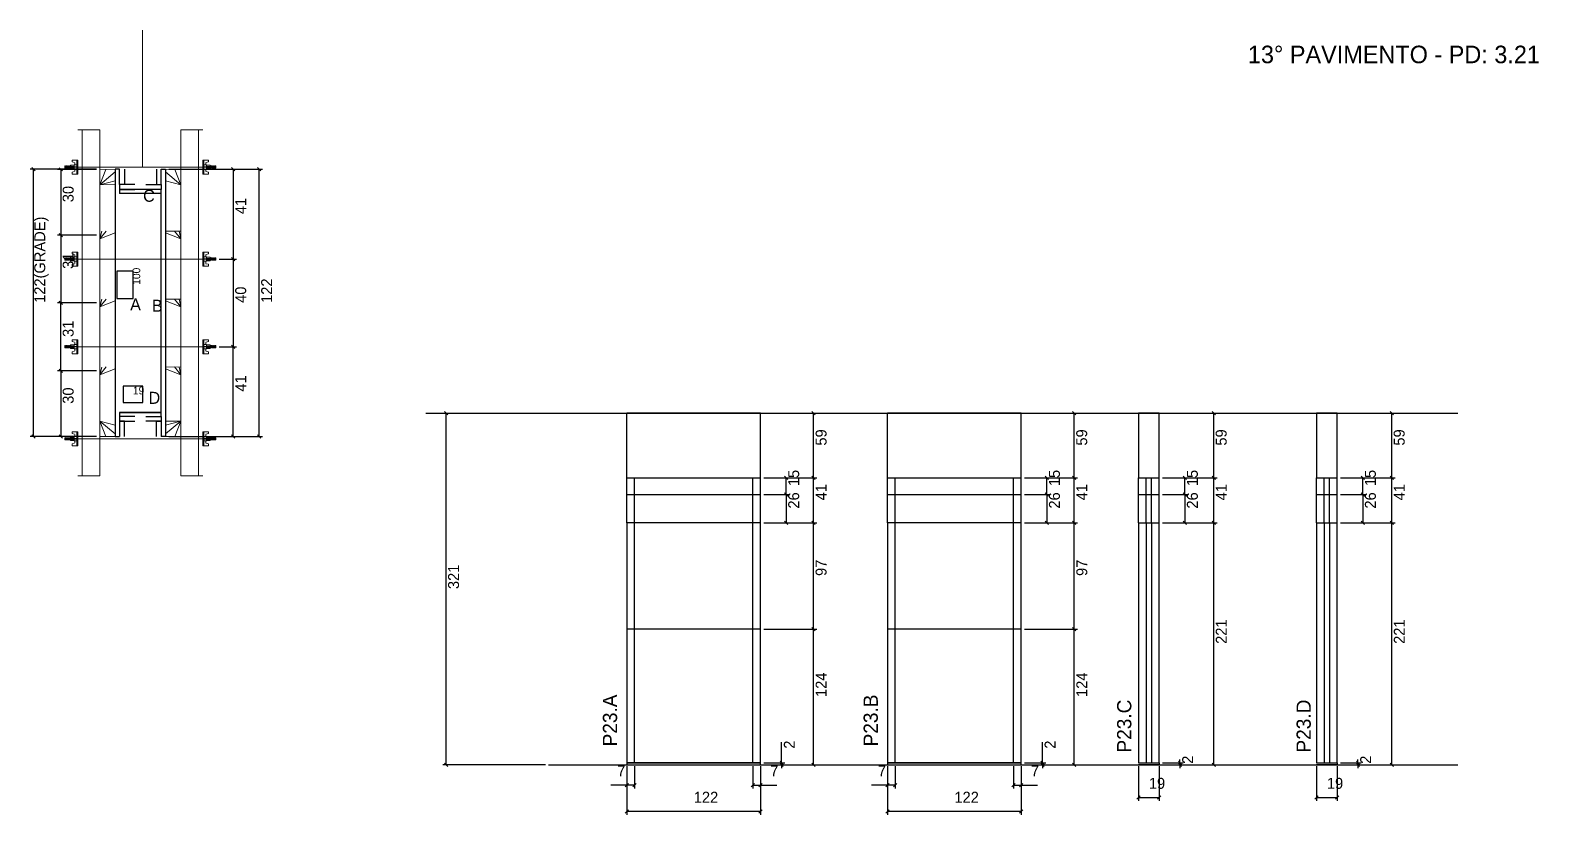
# Model space of a CAD drawing. Header units: metres. Extents: x 7653 to 9030, y 6399 to 7116.
import ezdxf

# ---------------------------------------------------------------- set-up
doc = ezdxf.new("R2010")
doc.units = ezdxf.units.M
for name, color, linetype in [('CHAPA', 7, 'Continuous'), ('COTA', 7, 'Continuous'), ('Hachura', 7, 'Continuous'), ('Madeira', 7, 'Continuous'), ('NIVEL 2° PAV.', 7, 'Continuous'), ('NOMENCLATURA', 7, 'Continuous'), ('Nível', 7, 'Continuous'), ('Painéis', 7, 'Continuous'), ('Perfil Metálico', 7, 'Continuous'), ('SARR_2.2x7', 7, 'Continuous'), ('SARRAFO', 7, 'Continuous'), ('Texto Seção', 7, 'Continuous'), ('TEXTO_GERAL', 7, 'Continuous')]:
    doc.layers.add(name, color=color, linetype=linetype)

msp = doc.modelspace()

# ---------------------------------------------------------------- linework, layer by layer
at = {"layer": 'CHAPA', "color": 1, "lineweight": 25}
for points in [[(7734.7, 6988.7), (7730.7, 6988.7), (7730.7, 6744.7), (7734.7, 6744.7)], [(7734.7, 6988.7), (7730.7, 6988.7), (7730.7, 6744.7), (7734.7, 6744.7)], [(7772.7, 6988.7), (7776.7, 6988.7), (7776.7, 6744.7), (7772.7, 6744.7)], [(7772.7, 6988.7), (7776.7, 6988.7), (7776.7, 6744.7), (7772.7, 6744.7)], [(7772.7, 6966.7), (7772.7, 6970.3), (7734.7, 6970.3), (7734.7, 6966.7)], [(7772.7, 6966.7), (7772.7, 6970.3), (7734.7, 6970.3), (7734.7, 6966.7)], [(7772.7, 6763.1), (7772.7, 6766.7), (7734.7, 6766.7), (7734.7, 6763.1)], [(7772.7, 6763.1), (7772.7, 6766.7), (7734.7, 6766.7), (7734.7, 6763.1)]]:
    msp.add_lwpolyline(points, dxfattribs=at)
at = {"layer": 'COTA', "color": 241, "lineweight": 25}
for p, q in [((7713.7, 6988.7), (7653.1, 6988.7)), ((7656.1, 6744.7), (7656.1, 6988.7)), ((7713.7, 6988.6), (7678.1, 6988.6)), ((7681.1, 6988.6), (7681.1, 6928.6)), ((7779.7, 6988.7), (7865.1, 6988.7)), ((7813.7, 6988.7), (7841.4, 6988.7)), ((7838.4, 6988.7), (7838.4, 6906.7)), ((7862.1, 6744.7), (7862.1, 6988.7)), ((7713.7, 6928.6), (7678.1, 6928.6)), ((7713.7, 6928.6), (7678.1, 6928.6)), ((7681.1, 6928.6), (7681.1, 6866.7)), ((7825.5, 6906.7), (7841.4, 6906.7)), ((7825.5, 6906.7), (7841.4, 6906.7)), ((7838.4, 6906.7), (7838.4, 6826.7)), ((7713.7, 6866.7), (7678.1, 6866.7)), ((7713.7, 6866.6), (7678.1, 6866.6)), ((7681.1, 6804.6), (7681.1, 6866.6)), ((7825.5, 6826.7), (7841.4, 6826.7)), ((7825.5, 6826.7), (7841.4, 6826.7)), ((7838.4, 6744.7), (7838.4, 6826.7)), ((7713.7, 6804.6), (7678.1, 6804.6)), ((7713.7, 6804.6), (7678.1, 6804.6)), ((7681.1, 6804.6), (7681.1, 6744.6)), ((8197.9, 6706.9), (8197.9, 6765.9)), ((8319.9, 6765.9), (8197.9, 6765.9)), ((8319.9, 6706.9), (8319.9, 6765.9)), ((8557.8, 6765.9), (8435.8, 6765.9)), ((8435.8, 6706.9), (8435.8, 6765.9)), ((8557.8, 6706.9), (8557.8, 6765.9)), ((7713.7, 6744.7), (7653.1, 6744.7)), ((7713.7, 6744.6), (7678.1, 6744.6)), ((7779.7, 6744.7), (7865.1, 6744.7)), ((7813.7, 6744.7), (7841.4, 6744.7))]:
    msp.add_line(p, q, dxfattribs=at)
at = {"layer": 'COTA', "color": 0, "lineweight": 25}
for p, q in [((7657.6, 6987.2), (7654.6, 6990.2)), ((7682.6, 6987.1), (7679.6, 6990.1)), ((7839.9, 6987.2), (7836.9, 6990.2)), ((7863.6, 6987.2), (7860.6, 6990.2)), ((7679.6, 6930.1), (7682.6, 6927.1)), ((7682.6, 6927.1), (7679.6, 6930.1)), ((7836.9, 6908.2), (7839.9, 6905.2)), ((7839.9, 6905.2), (7836.9, 6908.2)), ((7679.6, 6868.2), (7682.6, 6865.2)), ((7682.6, 6865.1), (7679.6, 6868.1)), ((7839.9, 6825.2), (7836.9, 6828.2)), ((7836.9, 6828.2), (7839.9, 6825.2)), ((7682.6, 6803.1), (7679.6, 6806.1)), ((7679.6, 6806.1), (7682.6, 6803.1)), ((8369.7, 6764.4), (8366.7, 6767.4)), ((8607.7, 6764.4), (8604.7, 6767.4)), ((8735, 6764.4), (8732, 6767.4)), ((8897.5, 6764.4), (8894.5, 6767.4)), ((7654.6, 6746.2), (7657.6, 6743.2)), ((7679.6, 6746.1), (7682.6, 6743.1)), ((7836.9, 6746.2), (7839.9, 6743.2)), ((7860.6, 6746.2), (7863.6, 6743.2)), ((8366.7, 6708.4), (8369.7, 6705.4)), ((8604.7, 6708.4), (8607.7, 6705.4)), ((8732, 6708.4), (8735, 6705.4)), ((8894.5, 6708.4), (8897.5, 6705.4)), ((8369.7, 6664.4), (8366.7, 6667.4)), ((8607.7, 6664.4), (8604.7, 6667.4)), ((8735, 6664.4), (8732, 6667.4)), ((8897.5, 6664.4), (8894.5, 6667.4)), ((8369.7, 6567.4), (8366.7, 6570.4)), ((8366.7, 6570.4), (8369.7, 6567.4)), ((8607.7, 6567.4), (8604.7, 6570.4)), ((8604.7, 6570.4), (8607.7, 6567.4)), ((8337.6, 6448.4), (8340.6, 6445.4)), ((8340.6, 6443.4), (8337.6, 6446.4)), ((8366.7, 6446.4), (8369.7, 6443.4)), ((8575.6, 6448.4), (8578.6, 6445.4)), ((8578.6, 6443.4), (8575.6, 6446.4)), ((8604.7, 6446.4), (8607.7, 6443.4)), ((8701.2, 6448.4), (8704.2, 6445.4)), ((8704.2, 6443.4), (8701.2, 6446.4)), ((8732, 6446.4), (8735, 6443.4)), ((8863.7, 6448.4), (8866.7, 6445.4)), ((8866.7, 6443.4), (8863.7, 6446.4)), ((8894.5, 6446.4), (8897.5, 6443.4)), ((8199.4, 6427.9), (8196.4, 6424.9)), ((8203.4, 6424.9), (8206.4, 6427.9)), ((8314.4, 6427.9), (8311.4, 6424.9)), ((8318.4, 6424.9), (8321.4, 6427.9)), ((8437.3, 6427.9), (8434.3, 6424.9)), ((8441.3, 6424.9), (8444.3, 6427.9)), ((8552.3, 6427.9), (8549.3, 6424.9)), ((8556.3, 6424.9), (8559.3, 6427.9)), ((8199.4, 6403.8), (8196.4, 6400.8)), ((8318.4, 6400.8), (8321.4, 6403.8)), ((8437.3, 6403.8), (8434.3, 6400.8)), ((8556.3, 6400.8), (8559.3, 6403.8)), ((8666.3, 6416.6), (8663.3, 6413.6)), ((8682.3, 6413.6), (8685.3, 6416.6)), ((8828.8, 6416.6), (8825.8, 6413.6)), ((8844.8, 6413.6), (8847.8, 6416.6))]:
    msp.add_line(p, q, dxfattribs=at)
at = {"layer": 'COTA', "color": 180, "lineweight": 25}
for p, q in [((7747.1, 6895.7), (7732.1, 6895.7)), ((7732.1, 6895.7), (7732.1, 6870.7)), ((7747.1, 6870.7), (7747.1, 6895.7)), ((7732.1, 6870.7), (7747.1, 6870.7)), ((7755.9, 6790.7), (7737.9, 6790.7)), ((7737.9, 6790.7), (7737.9, 6775.7)), ((7755.9, 6775.7), (7755.9, 6790.7)), ((7737.9, 6775.7), (7755.9, 6775.7))]:
    msp.add_line(p, q, dxfattribs=at)
at = {"layer": 'COTA', "color": 4, "lineweight": 25}
for p, q in [((8322.9, 6765.9), (8371.2, 6765.9)), ((8368.2, 6706.9), (8368.2, 6765.9)), ((8560.8, 6765.9), (8609.2, 6765.9)), ((8606.2, 6706.9), (8606.2, 6765.9)), ((8686.8, 6765.9), (8736.5, 6765.9)), ((8733.5, 6706.9), (8733.5, 6765.9)), ((8849.3, 6765.9), (8899, 6765.9)), ((8896, 6706.9), (8896, 6765.9)), ((8322.9, 6706.9), (8371.2, 6706.9)), ((8560.8, 6706.9), (8609.2, 6706.9)), ((8686.8, 6706.9), (8736.5, 6706.9)), ((8849.3, 6706.9), (8899, 6706.9)), ((8322.9, 6665.9), (8371.2, 6665.9)), ((8368.2, 6568.9), (8368.2, 6665.9)), ((8560.8, 6665.9), (8609.2, 6665.9)), ((8606.2, 6568.9), (8606.2, 6665.9)), ((8686.8, 6665.9), (8736.5, 6665.9)), ((8733.5, 6444.9), (8733.5, 6665.9)), ((8849.3, 6665.9), (8899, 6665.9)), ((8896, 6444.9), (8896, 6665.9)), ((8322.9, 6568.9), (8371.2, 6568.9)), ((8360.7, 6568.9), (8371.2, 6568.9)), ((8368.2, 6444.9), (8368.2, 6568.9)), ((8560.8, 6568.9), (8609.2, 6568.9)), ((8598.7, 6568.9), (8609.2, 6568.9)), ((8606.2, 6444.9), (8606.2, 6568.9)), ((8339.1, 6446.9), (8339.1, 6465.8)), ((8577.1, 6446.9), (8577.1, 6465.8)), ((8322.9, 6446.9), (8342.1, 6446.9)), ((8339.1, 6444.9), (8339.1, 6446.9)), ((8560.8, 6446.9), (8580.1, 6446.9)), ((8577.1, 6444.9), (8577.1, 6446.9)), ((8686.8, 6446.9), (8705.7, 6446.9)), ((8702.7, 6446.9), (8702.7, 6449.9)), ((8702.7, 6444.9), (8702.7, 6446.9)), ((8849.3, 6446.9), (8868.2, 6446.9)), ((8865.2, 6446.9), (8865.2, 6449.9)), ((8865.2, 6444.9), (8865.2, 6446.9)), ((8197.9, 6443.9), (8197.9, 6399.3)), ((8197.9, 6441.9), (8197.9, 6423.4)), ((8204.9, 6443.9), (8204.9, 6423.4)), ((8312.9, 6443.9), (8312.9, 6423.4)), ((8319.9, 6443.9), (8319.9, 6399.3)), ((8319.9, 6441.9), (8319.9, 6423.4)), ((8322.9, 6444.9), (8342.1, 6444.9)), ((8322.9, 6444.9), (8371.2, 6444.9)), ((8339.1, 6444.9), (8339.1, 6441.9)), ((8435.8, 6443.9), (8435.8, 6399.3)), ((8435.8, 6441.9), (8435.8, 6423.4)), ((8442.8, 6443.9), (8442.8, 6423.4)), ((8550.8, 6443.9), (8550.8, 6423.4)), ((8557.8, 6443.9), (8557.8, 6399.3)), ((8557.8, 6441.9), (8557.8, 6423.4)), ((8560.8, 6444.9), (8580.1, 6444.9)), ((8560.8, 6444.9), (8609.2, 6444.9)), ((8577.1, 6444.9), (8577.1, 6441.9)), ((8664.8, 6443.9), (8664.8, 6412.1)), ((8683.8, 6443.9), (8683.8, 6412.1)), ((8686.8, 6444.9), (8705.7, 6444.9)), ((8686.8, 6444.9), (8736.5, 6444.9)), ((8702.7, 6444.9), (8702.7, 6441.9)), ((8827.3, 6443.9), (8827.3, 6412.1)), ((8846.3, 6443.9), (8846.3, 6412.1)), ((8849.3, 6444.9), (8868.2, 6444.9)), ((8849.3, 6444.9), (8899, 6444.9)), ((8865.2, 6444.9), (8865.2, 6441.9)), ((8197.9, 6426.4), (8183.1, 6426.4)), ((8204.9, 6426.4), (8197.9, 6426.4)), ((8312.9, 6426.4), (8319.9, 6426.4)), ((8319.9, 6426.4), (8334.6, 6426.4)), ((8435.8, 6426.4), (8421.1, 6426.4)), ((8442.8, 6426.4), (8435.8, 6426.4)), ((8550.8, 6426.4), (8557.8, 6426.4)), ((8557.8, 6426.4), (8572.5, 6426.4)), ((8664.8, 6415.1), (8683.8, 6415.1)), ((8827.3, 6415.1), (8846.3, 6415.1)), ((8319.9, 6402.3), (8197.9, 6402.3)), ((8557.8, 6402.3), (8435.8, 6402.3))]:
    msp.add_line(p, q, dxfattribs=at)
at = {"layer": 'COTA', "color": 241, "lineweight": 25}
for points in [[(8683.8, 6706.9), (8683.8, 6765.9), (8664.8, 6765.9), (8664.8, 6706.9)], [(8846.3, 6706.9), (8846.3, 6765.9), (8827.3, 6765.9), (8827.3, 6706.9)]]:
    msp.add_lwpolyline(points, dxfattribs=at)
at = {"layer": 'Hachura', "color": 0, "lineweight": 9}
for p, q in [((7691.5, 6997.1), (7691.5, 6995.4)), ((7696.7, 6997.1), (7691.6, 6997.1)), ((7695.8, 6997.1), (7695.8, 6984.2)), ((7695.8, 6997.1), (7695.8, 6992)), ((7695.8, 6997), (7696.7, 6997)), ((7695.8, 6996.8), (7696.7, 6996.8)), ((7695.8, 6996.4), (7696.7, 6996.4)), ((7695.8, 6996), (7696.7, 6996)), ((7696.7, 6984.2), (7696.7, 6997.1)), ((7810.7, 6984.2), (7810.7, 6997.1)), ((7810.7, 6997.1), (7815.8, 6997.1)), ((7811.6, 6997), (7810.7, 6997)), ((7811.6, 6996.8), (7810.7, 6996.8)), ((7811.6, 6996.4), (7810.7, 6996.4)), ((7811.6, 6996), (7810.7, 6996)), ((7811.6, 6997.1), (7811.6, 6984.2)), ((7811.6, 6997.1), (7811.6, 6992)), ((7815.9, 6997.1), (7815.9, 6995.4)), ((7685.2, 6991.7), (7684.9, 6991.4)), ((7684.9, 6991.4), (7684.9, 6990.1)), ((7685.2, 6989.8), (7684.9, 6990.1)), ((7685.5, 6991.7), (7685.2, 6991.7)), ((7685.2, 6989.8), (7685.2, 6991.7)), ((7685.9, 6989.8), (7685.2, 6991)), ((7685.8, 6989.7), (7685.2, 6990.8)), ((7685.2, 6990.3), (7685.6, 6989.6)), ((7685.2, 6990), (7685.3, 6989.8)), ((7685.5, 6991.7), (7686.5, 6989.8)), ((7685.5, 6991.7), (7686.5, 6989.8)), ((7685.6, 6991.8), (7686.7, 6989.6)), ((7686.9, 6989.7), (7685.9, 6991.8)), ((7685.9, 6989.8), (7686.5, 6989.8)), ((7686.7, 6991.7), (7686.1, 6991.7)), ((7687, 6989.8), (7686.1, 6991.7)), ((7686.7, 6991.7), (7687.7, 6989.8)), ((7686.8, 6991.8), (7687.9, 6989.6)), ((7688.1, 6989.7), (7687, 6991.8)), ((7687.7, 6989.8), (7687, 6989.8)), ((7687.9, 6991.7), (7687.2, 6991.7)), ((7688.2, 6989.8), (7687.2, 6991.7)), ((7687.4, 6991.7), (7687.2, 6991.7)), ((7687.9, 6991.7), (7688.8, 6989.8)), ((7688, 6991.8), (7689, 6989.6)), ((7689.3, 6989.7), (7688.2, 6991.8)), ((7688.4, 6989.8), (7688.2, 6989.8)), ((7689, 6991.7), (7688.4, 6991.7)), ((7689.3, 6989.8), (7688.4, 6991.7)), ((7688.4, 6989.8), (7688.8, 6989.8)), ((7689, 6991.7), (7690, 6989.8)), ((7689.3, 6989.8), (7690, 6989.8)), ((7690, 6990.5), (7689.4, 6991.8)), ((7690, 6990.8), (7689.5, 6991.7)), ((7690, 6991.7), (7689.5, 6991.7)), ((7690, 6989), (7690, 6992.3)), ((7690, 6992.3), (7693.2, 6992.3)), ((7690, 6991.3), (7693.2, 6991.3)), ((7690, 6989.8), (7693.2, 6989.8)), ((7693.2, 6989), (7690, 6989)), ((7690.1, 6989), (7690.1, 6992.3)), ((7691.5, 6995.4), (7693.7, 6994.9)), ((7691.5, 6985.9), (7693.7, 6986.5)), ((7691.5, 6984.2), (7691.5, 6985.9)), ((7695.8, 6984.2), (7691.5, 6984.2)), ((7693.2, 6992.6), (7693.2, 6988.7)), ((7695.8, 6992.6), (7693.2, 6992.6)), ((7693.2, 6988.7), (7693.2, 6989)), ((7693.2, 6988.7), (7693.2, 6989)), ((7693.2, 6988.7), (7695.8, 6988.7)), ((7695.8, 6991), (7693.8, 6991)), ((7693.8, 6990.5), (7695.8, 6990.5)), ((7694, 6994.5), (7694, 6992.6)), ((7694, 6986.8), (7694, 6988.7)), ((7695.8, 6995.1), (7696.7, 6995.1)), ((7695.8, 6993.7), (7696.7, 6993.7)), ((7695.8, 6990.7), (7695.8, 6992.6)), ((7695.8, 6992), (7695.8, 6991.3)), ((7695.8, 6990.7), (7696.7, 6990.7)), ((7695.8, 6987.6), (7696.7, 6987.6)), ((7695.8, 6986.2), (7696.7, 6986.2)), ((7695.8, 6985.4), (7696.7, 6985.4)), ((7695.8, 6984.9), (7696.7, 6984.9)), ((7695.8, 6984.6), (7696.7, 6984.6)), ((7695.8, 6984.3), (7696.7, 6984.3)), ((7695.8, 6984.2), (7696.7, 6984.2)), ((7696.1, 6991.6), (7695.9, 6991.6)), ((7695.9, 6989.7), (7696.4, 6989.7)), ((7696.5, 6991.6), (7696.1, 6991.6)), ((7696.7, 6985.2), (7696.7, 6993)), ((7811.6, 6995.1), (7810.7, 6995.1)), ((7811.6, 6993.7), (7810.7, 6993.7)), ((7810.7, 6985.2), (7810.7, 6993)), ((7811.6, 6990.7), (7810.7, 6990.7)), ((7811.6, 6987.6), (7810.7, 6987.6)), ((7811.6, 6986.2), (7810.7, 6986.2)), ((7811.6, 6985.4), (7810.7, 6985.4)), ((7811.6, 6984.9), (7810.7, 6984.9)), ((7811.6, 6984.6), (7810.7, 6984.6)), ((7811.6, 6984.3), (7810.7, 6984.3)), ((7811.6, 6984.2), (7810.7, 6984.2)), ((7810.8, 6991.6), (7811.3, 6991.6)), ((7811.5, 6989.7), (7811, 6989.7)), ((7811.3, 6991.6), (7811.5, 6991.6)), ((7811.6, 6990.7), (7811.6, 6992.6)), ((7811.6, 6992.6), (7814.2, 6992.6)), ((7811.6, 6992), (7811.6, 6991.3)), ((7811.6, 6991), (7813.6, 6991)), ((7813.6, 6990.5), (7811.6, 6990.5)), ((7814.2, 6988.7), (7811.6, 6988.7)), ((7811.6, 6984.2), (7815.9, 6984.2)), ((7813.4, 6994.5), (7813.4, 6992.6)), ((7813.4, 6986.8), (7813.4, 6988.7)), ((7815.9, 6995.4), (7813.6, 6994.9)), ((7815.9, 6985.9), (7813.6, 6986.5)), ((7814.2, 6992.6), (7814.2, 6988.7)), ((7817.4, 6992.3), (7814.2, 6992.3)), ((7817.4, 6991.3), (7814.2, 6991.3)), ((7817.4, 6989.8), (7814.2, 6989.8)), ((7814.2, 6989), (7817.4, 6989)), ((7814.2, 6988.7), (7814.2, 6989)), ((7814.2, 6988.7), (7814.2, 6989)), ((7815.9, 6984.2), (7815.9, 6985.9)), ((7817.3, 6989), (7817.3, 6992.3)), ((7817.4, 6989), (7817.4, 6992.3)), ((7817.4, 6990.5), (7818, 6991.8)), ((7818.4, 6991.7), (7817.4, 6989.8)), ((7817.4, 6990.8), (7817.9, 6991.7)), ((7817.4, 6991.7), (7817.9, 6991.7)), ((7818, 6989.8), (7817.4, 6989.8)), ((7818, 6989.8), (7819, 6991.7)), ((7818.1, 6989.7), (7819.2, 6991.8)), ((7819.4, 6991.8), (7818.4, 6989.6)), ((7818.4, 6991.7), (7819, 6991.7)), ((7819.5, 6991.7), (7818.6, 6989.8)), ((7819, 6989.8), (7818.6, 6989.8)), ((7819, 6989.8), (7819.2, 6989.8)), ((7819.2, 6989.8), (7820.2, 6991.7)), ((7819.3, 6989.7), (7820.4, 6991.8)), ((7820.6, 6991.8), (7819.5, 6989.6)), ((7819.5, 6991.7), (7820.2, 6991.7)), ((7820.7, 6991.7), (7819.7, 6989.8)), ((7819.7, 6989.8), (7820.4, 6989.8)), ((7820, 6991.7), (7820.2, 6991.7)), ((7820.4, 6989.7), (7821.5, 6991.8)), ((7820.4, 6989.8), (7821.3, 6991.7)), ((7821.8, 6991.8), (7820.7, 6989.6)), ((7820.7, 6991.7), (7821.3, 6991.7)), ((7821.9, 6991.7), (7820.9, 6989.8)), ((7821.9, 6991.7), (7820.9, 6989.8)), ((7821.5, 6989.8), (7820.9, 6989.8)), ((7821.5, 6989.8), (7822.2, 6991)), ((7821.6, 6989.7), (7822.2, 6990.8)), ((7822.2, 6990.3), (7821.8, 6989.6)), ((7821.9, 6991.7), (7822.2, 6991.7)), ((7822.2, 6990), (7822, 6989.8)), ((7822.2, 6991.7), (7822.5, 6991.4)), ((7822.2, 6989.8), (7822.2, 6991.7)), ((7822.2, 6989.8), (7822.5, 6990.1)), ((7822.5, 6991.4), (7822.5, 6990.1)), ((7685.2, 6907.7), (7684.9, 6907.4)), ((7684.9, 6907.4), (7684.9, 6906.1)), ((7685.2, 6905.8), (7684.9, 6906.1)), ((7685.5, 6907.7), (7685.2, 6907.7)), ((7685.2, 6905.8), (7685.2, 6907.7)), ((7685.9, 6905.8), (7685.2, 6907)), ((7685.8, 6905.7), (7685.2, 6906.8)), ((7685.2, 6906.3), (7685.6, 6905.6)), ((7685.2, 6906), (7685.3, 6905.8)), ((7685.5, 6907.7), (7686.5, 6905.8)), ((7685.5, 6907.7), (7686.5, 6905.8)), ((7685.6, 6907.8), (7686.7, 6905.6)), ((7686.9, 6905.7), (7685.9, 6907.8)), ((7685.9, 6905.8), (7686.5, 6905.8)), ((7686.7, 6907.7), (7686.1, 6907.7)), ((7687, 6905.8), (7686.1, 6907.7)), ((7686.7, 6907.7), (7687.7, 6905.8)), ((7686.8, 6907.8), (7687.9, 6905.6)), ((7688.1, 6905.7), (7687, 6907.8)), ((7687.7, 6905.8), (7687, 6905.8)), ((7687.9, 6907.7), (7687.2, 6907.7)), ((7688.2, 6905.8), (7687.2, 6907.7)), ((7687.4, 6907.7), (7687.2, 6907.7)), ((7687.9, 6907.7), (7688.8, 6905.8)), ((7688, 6907.8), (7689, 6905.6)), ((7689.3, 6905.7), (7688.2, 6907.8)), ((7688.4, 6905.8), (7688.2, 6905.8)), ((7689, 6907.7), (7688.4, 6907.7)), ((7689.3, 6905.8), (7688.4, 6907.7)), ((7688.4, 6905.8), (7688.8, 6905.8)), ((7689, 6907.7), (7690, 6905.8)), ((7689.3, 6905.8), (7690, 6905.8)), ((7690, 6906.5), (7689.4, 6907.8)), ((7690, 6906.8), (7689.5, 6907.7)), ((7690, 6907.7), (7689.5, 6907.7)), ((7690, 6905), (7690, 6908.3)), ((7690, 6908.3), (7693.2, 6908.3)), ((7690, 6907.3), (7693.2, 6907.3)), ((7690, 6905.8), (7693.2, 6905.8)), ((7693.2, 6905), (7690, 6905)), ((7690.1, 6905), (7690.1, 6908.3)), ((7691.5, 6913.1), (7691.5, 6911.4)), ((7691.5, 6911.4), (7693.7, 6910.9)), ((7691.5, 6901.9), (7693.7, 6902.5)), ((7691.5, 6900.2), (7691.5, 6901.9)), ((7695.8, 6900.2), (7691.5, 6900.2)), ((7696.7, 6913.1), (7691.6, 6913.1)), ((7693.2, 6908.6), (7693.2, 6904.7)), ((7695.8, 6908.6), (7693.2, 6908.6)), ((7693.2, 6904.7), (7693.2, 6905)), ((7693.2, 6904.7), (7693.2, 6905)), ((7693.2, 6904.7), (7695.8, 6904.7)), ((7695.8, 6907), (7693.8, 6907)), ((7693.8, 6906.5), (7695.8, 6906.5)), ((7694, 6910.5), (7694, 6908.6)), ((7694, 6902.8), (7694, 6904.7)), ((7695.8, 6913.1), (7695.8, 6900.2)), ((7695.8, 6913.1), (7695.8, 6908)), ((7695.8, 6913), (7696.7, 6913)), ((7695.8, 6912.8), (7696.7, 6912.8)), ((7695.8, 6912.4), (7696.7, 6912.4)), ((7695.8, 6912), (7696.7, 6912)), ((7695.8, 6911.1), (7696.7, 6911.1)), ((7695.8, 6909.7), (7696.7, 6909.7)), ((7695.8, 6906.7), (7695.8, 6908.6)), ((7695.8, 6908), (7695.8, 6907.3)), ((7695.8, 6906.7), (7696.7, 6906.7)), ((7695.8, 6903.6), (7696.7, 6903.6)), ((7695.8, 6902.2), (7696.7, 6902.2)), ((7695.8, 6901.4), (7696.7, 6901.4)), ((7695.8, 6900.9), (7696.7, 6900.9)), ((7695.8, 6900.6), (7696.7, 6900.6)), ((7695.8, 6900.3), (7696.7, 6900.3)), ((7695.8, 6900.2), (7696.7, 6900.2)), ((7696.1, 6907.6), (7695.9, 6907.6)), ((7695.9, 6905.7), (7696.4, 6905.7)), ((7696.5, 6907.6), (7696.1, 6907.6)), ((7696.7, 6900.2), (7696.7, 6913.1)), ((7696.7, 6901.2), (7696.7, 6909)), ((7810.7, 6900.2), (7810.7, 6913.1)), ((7810.7, 6913.1), (7815.8, 6913.1)), ((7811.6, 6913), (7810.7, 6913)), ((7811.6, 6912.8), (7810.7, 6912.8)), ((7811.6, 6912.4), (7810.7, 6912.4)), ((7811.6, 6912), (7810.7, 6912)), ((7811.6, 6911.1), (7810.7, 6911.1)), ((7811.6, 6909.7), (7810.7, 6909.7)), ((7810.7, 6901.2), (7810.7, 6909)), ((7811.6, 6906.7), (7810.7, 6906.7)), ((7811.6, 6903.6), (7810.7, 6903.6)), ((7811.6, 6902.2), (7810.7, 6902.2)), ((7811.6, 6901.4), (7810.7, 6901.4)), ((7811.6, 6900.9), (7810.7, 6900.9)), ((7811.6, 6900.6), (7810.7, 6900.6)), ((7811.6, 6900.3), (7810.7, 6900.3)), ((7811.6, 6900.2), (7810.7, 6900.2)), ((7810.8, 6907.6), (7811.3, 6907.6)), ((7811.5, 6905.7), (7811, 6905.7)), ((7811.3, 6907.6), (7811.5, 6907.6)), ((7811.6, 6913.1), (7811.6, 6900.2)), ((7811.6, 6913.1), (7811.6, 6908)), ((7811.6, 6906.7), (7811.6, 6908.6)), ((7811.6, 6908.6), (7814.2, 6908.6)), ((7811.6, 6908), (7811.6, 6907.3)), ((7811.6, 6907), (7813.6, 6907)), ((7813.6, 6906.5), (7811.6, 6906.5)), ((7814.2, 6904.7), (7811.6, 6904.7)), ((7811.6, 6900.2), (7815.9, 6900.2)), ((7813.4, 6910.5), (7813.4, 6908.6)), ((7813.4, 6902.8), (7813.4, 6904.7)), ((7815.9, 6911.4), (7813.6, 6910.9)), ((7815.9, 6901.9), (7813.6, 6902.5)), ((7814.2, 6908.6), (7814.2, 6904.7)), ((7817.4, 6908.3), (7814.2, 6908.3)), ((7817.4, 6907.3), (7814.2, 6907.3)), ((7817.4, 6905.8), (7814.2, 6905.8)), ((7814.2, 6905), (7817.4, 6905)), ((7814.2, 6904.7), (7814.2, 6905)), ((7814.2, 6904.7), (7814.2, 6905)), ((7815.9, 6913.1), (7815.9, 6911.4)), ((7815.9, 6900.2), (7815.9, 6901.9)), ((7817.3, 6905), (7817.3, 6908.3)), ((7817.4, 6905), (7817.4, 6908.3)), ((7817.4, 6906.5), (7818, 6907.8)), ((7818.4, 6907.7), (7817.4, 6905.8)), ((7817.4, 6906.8), (7817.9, 6907.7)), ((7817.4, 6907.7), (7817.9, 6907.7)), ((7818, 6905.8), (7817.4, 6905.8)), ((7818, 6905.8), (7819, 6907.7)), ((7818.1, 6905.7), (7819.2, 6907.8)), ((7819.4, 6907.8), (7818.4, 6905.6)), ((7818.4, 6907.7), (7819, 6907.7)), ((7819.5, 6907.7), (7818.6, 6905.8)), ((7819, 6905.8), (7818.6, 6905.8)), ((7819, 6905.8), (7819.2, 6905.8)), ((7819.2, 6905.8), (7820.2, 6907.7)), ((7819.3, 6905.7), (7820.4, 6907.8)), ((7820.6, 6907.8), (7819.5, 6905.6)), ((7819.5, 6907.7), (7820.2, 6907.7)), ((7820.7, 6907.7), (7819.7, 6905.8)), ((7819.7, 6905.8), (7820.4, 6905.8)), ((7820, 6907.7), (7820.2, 6907.7)), ((7820.4, 6905.7), (7821.5, 6907.8)), ((7820.4, 6905.8), (7821.3, 6907.7)), ((7821.8, 6907.8), (7820.7, 6905.6)), ((7820.7, 6907.7), (7821.3, 6907.7)), ((7821.9, 6907.7), (7820.9, 6905.8)), ((7821.9, 6907.7), (7820.9, 6905.8)), ((7821.5, 6905.8), (7820.9, 6905.8)), ((7821.5, 6905.8), (7822.2, 6907)), ((7821.6, 6905.7), (7822.2, 6906.8)), ((7822.2, 6906.3), (7821.8, 6905.6)), ((7821.9, 6907.7), (7822.2, 6907.7)), ((7822.2, 6906), (7822, 6905.8)), ((7822.2, 6907.7), (7822.5, 6907.4)), ((7822.2, 6905.8), (7822.2, 6907.7)), ((7822.2, 6905.8), (7822.5, 6906.1)), ((7822.5, 6907.4), (7822.5, 6906.1)), ((7691.5, 6833.1), (7691.5, 6831.4)), ((7691.5, 6831.4), (7693.7, 6830.9)), ((7696.7, 6833.1), (7691.6, 6833.1)), ((7695.8, 6833.1), (7695.8, 6820.2)), ((7695.8, 6833.1), (7695.8, 6828)), ((7695.8, 6833), (7696.7, 6833)), ((7695.8, 6832.8), (7696.7, 6832.8)), ((7695.8, 6832.4), (7696.7, 6832.4)), ((7695.8, 6832), (7696.7, 6832)), ((7695.8, 6831.1), (7696.7, 6831.1)), ((7696.7, 6820.2), (7696.7, 6833.1)), ((7810.7, 6820.2), (7810.7, 6833.1)), ((7810.7, 6833.1), (7815.8, 6833.1)), ((7811.6, 6833), (7810.7, 6833)), ((7811.6, 6832.8), (7810.7, 6832.8)), ((7811.6, 6832.4), (7810.7, 6832.4)), ((7811.6, 6832), (7810.7, 6832)), ((7811.6, 6831.1), (7810.7, 6831.1)), ((7811.6, 6833.1), (7811.6, 6820.2)), ((7811.6, 6833.1), (7811.6, 6828)), ((7815.9, 6831.4), (7813.6, 6830.9)), ((7815.9, 6833.1), (7815.9, 6831.4)), ((7685.2, 6827.7), (7684.9, 6827.4)), ((7684.9, 6827.4), (7684.9, 6826.1)), ((7685.2, 6825.8), (7684.9, 6826.1)), ((7685.5, 6827.7), (7685.2, 6827.7)), ((7685.2, 6825.8), (7685.2, 6827.7)), ((7685.9, 6825.8), (7685.2, 6827)), ((7685.8, 6825.7), (7685.2, 6826.8)), ((7685.2, 6826.3), (7685.6, 6825.6)), ((7685.2, 6826), (7685.3, 6825.8)), ((7685.5, 6827.7), (7686.5, 6825.8)), ((7685.5, 6827.7), (7686.5, 6825.8)), ((7685.6, 6827.8), (7686.7, 6825.6)), ((7686.9, 6825.7), (7685.9, 6827.8)), ((7685.9, 6825.8), (7686.5, 6825.8)), ((7686.7, 6827.7), (7686.1, 6827.7)), ((7687, 6825.8), (7686.1, 6827.7)), ((7686.7, 6827.7), (7687.7, 6825.8)), ((7686.8, 6827.8), (7687.9, 6825.6)), ((7688.1, 6825.7), (7687, 6827.8)), ((7687.7, 6825.8), (7687, 6825.8)), ((7687.9, 6827.7), (7687.2, 6827.7)), ((7688.2, 6825.8), (7687.2, 6827.7)), ((7687.4, 6827.7), (7687.2, 6827.7)), ((7687.9, 6827.7), (7688.8, 6825.8)), ((7688, 6827.8), (7689, 6825.6)), ((7689.3, 6825.7), (7688.2, 6827.8)), ((7688.4, 6825.8), (7688.2, 6825.8)), ((7689, 6827.7), (7688.4, 6827.7)), ((7689.3, 6825.8), (7688.4, 6827.7)), ((7688.4, 6825.8), (7688.8, 6825.8)), ((7689, 6827.7), (7690, 6825.8)), ((7689.3, 6825.8), (7690, 6825.8)), ((7690, 6826.5), (7689.4, 6827.8)), ((7690, 6826.8), (7689.5, 6827.7)), ((7690, 6827.7), (7689.5, 6827.7)), ((7690, 6825), (7690, 6828.3)), ((7690, 6828.3), (7693.2, 6828.3)), ((7690, 6827.3), (7693.2, 6827.3)), ((7690, 6825.8), (7693.2, 6825.8)), ((7693.2, 6825), (7690, 6825)), ((7690.1, 6825), (7690.1, 6828.3)), ((7691.5, 6821.9), (7693.7, 6822.5)), ((7691.5, 6820.2), (7691.5, 6821.9)), ((7695.8, 6820.2), (7691.5, 6820.2)), ((7693.2, 6828.6), (7693.2, 6824.7)), ((7695.8, 6828.6), (7693.2, 6828.6)), ((7693.2, 6824.7), (7693.2, 6825)), ((7693.2, 6824.7), (7693.2, 6825)), ((7693.2, 6824.7), (7695.8, 6824.7)), ((7695.8, 6827), (7693.8, 6827)), ((7693.8, 6826.5), (7695.8, 6826.5)), ((7694, 6830.5), (7694, 6828.6)), ((7694, 6822.8), (7694, 6824.7)), ((7695.8, 6829.7), (7696.7, 6829.7)), ((7695.8, 6826.7), (7695.8, 6828.6)), ((7695.8, 6828), (7695.8, 6827.3)), ((7695.8, 6826.7), (7696.7, 6826.7)), ((7695.8, 6823.6), (7696.7, 6823.6)), ((7695.8, 6822.2), (7696.7, 6822.2)), ((7695.8, 6821.4), (7696.7, 6821.4)), ((7695.8, 6820.9), (7696.7, 6820.9)), ((7695.8, 6820.6), (7696.7, 6820.6)), ((7695.8, 6820.3), (7696.7, 6820.3)), ((7695.8, 6820.2), (7696.7, 6820.2)), ((7696.1, 6827.6), (7695.9, 6827.6)), ((7695.9, 6825.7), (7696.4, 6825.7)), ((7696.5, 6827.6), (7696.1, 6827.6)), ((7696.7, 6821.2), (7696.7, 6829)), ((7811.6, 6829.7), (7810.7, 6829.7)), ((7810.7, 6821.2), (7810.7, 6829)), ((7811.6, 6826.7), (7810.7, 6826.7)), ((7811.6, 6823.6), (7810.7, 6823.6)), ((7811.6, 6822.2), (7810.7, 6822.2)), ((7811.6, 6821.4), (7810.7, 6821.4)), ((7811.6, 6820.9), (7810.7, 6820.9)), ((7811.6, 6820.6), (7810.7, 6820.6)), ((7811.6, 6820.3), (7810.7, 6820.3)), ((7811.6, 6820.2), (7810.7, 6820.2)), ((7810.8, 6827.6), (7811.3, 6827.6)), ((7811.5, 6825.7), (7811, 6825.7)), ((7811.3, 6827.6), (7811.5, 6827.6)), ((7811.6, 6826.7), (7811.6, 6828.6)), ((7811.6, 6828.6), (7814.2, 6828.6)), ((7811.6, 6828), (7811.6, 6827.3)), ((7811.6, 6827), (7813.6, 6827)), ((7813.6, 6826.5), (7811.6, 6826.5)), ((7814.2, 6824.7), (7811.6, 6824.7)), ((7811.6, 6820.2), (7815.9, 6820.2)), ((7813.4, 6830.5), (7813.4, 6828.6)), ((7813.4, 6822.8), (7813.4, 6824.7)), ((7815.9, 6821.9), (7813.6, 6822.5)), ((7814.2, 6828.6), (7814.2, 6824.7)), ((7817.4, 6828.3), (7814.2, 6828.3)), ((7817.4, 6827.3), (7814.2, 6827.3)), ((7817.4, 6825.8), (7814.2, 6825.8)), ((7814.2, 6825), (7817.4, 6825)), ((7814.2, 6824.7), (7814.2, 6825)), ((7814.2, 6824.7), (7814.2, 6825)), ((7815.9, 6820.2), (7815.9, 6821.9)), ((7817.3, 6825), (7817.3, 6828.3)), ((7817.4, 6825), (7817.4, 6828.3)), ((7817.4, 6826.5), (7818, 6827.8)), ((7818.4, 6827.7), (7817.4, 6825.8)), ((7817.4, 6826.8), (7817.9, 6827.7)), ((7817.4, 6827.7), (7817.9, 6827.7)), ((7818, 6825.8), (7817.4, 6825.8)), ((7818, 6825.8), (7819, 6827.7)), ((7818.1, 6825.7), (7819.2, 6827.8)), ((7819.4, 6827.8), (7818.4, 6825.6)), ((7818.4, 6827.7), (7819, 6827.7)), ((7819.5, 6827.7), (7818.6, 6825.8)), ((7819, 6825.8), (7818.6, 6825.8)), ((7819, 6825.8), (7819.2, 6825.8)), ((7819.2, 6825.8), (7820.2, 6827.7)), ((7819.3, 6825.7), (7820.4, 6827.8)), ((7820.6, 6827.8), (7819.5, 6825.6)), ((7819.5, 6827.7), (7820.2, 6827.7)), ((7820.7, 6827.7), (7819.7, 6825.8)), ((7819.7, 6825.8), (7820.4, 6825.8)), ((7820, 6827.7), (7820.2, 6827.7)), ((7820.4, 6825.7), (7821.5, 6827.8)), ((7820.4, 6825.8), (7821.3, 6827.7)), ((7821.8, 6827.8), (7820.7, 6825.6)), ((7820.7, 6827.7), (7821.3, 6827.7)), ((7821.9, 6827.7), (7820.9, 6825.8)), ((7821.9, 6827.7), (7820.9, 6825.8)), ((7821.5, 6825.8), (7820.9, 6825.8)), ((7821.5, 6825.8), (7822.2, 6827)), ((7821.6, 6825.7), (7822.2, 6826.8)), ((7822.2, 6826.3), (7821.8, 6825.6)), ((7821.9, 6827.7), (7822.2, 6827.7)), ((7822.2, 6826), (7822, 6825.8)), ((7822.2, 6827.7), (7822.5, 6827.4)), ((7822.2, 6825.8), (7822.2, 6827.7)), ((7822.2, 6825.8), (7822.5, 6826.1)), ((7822.5, 6827.4), (7822.5, 6826.1)), ((7695.8, 6749.1), (7691.5, 6749.1)), ((7691.5, 6749.1), (7691.5, 6747.4)), ((7695.8, 6736.2), (7695.8, 6749.1)), ((7695.8, 6749.1), (7696.7, 6749.1)), ((7695.8, 6749), (7696.7, 6749)), ((7695.8, 6748.8), (7696.7, 6748.8)), ((7695.8, 6748.4), (7696.7, 6748.4)), ((7695.8, 6748), (7696.7, 6748)), ((7696.7, 6749.1), (7696.7, 6736.2)), ((7696.7, 6748.2), (7696.7, 6740.3)), ((7810.7, 6749.1), (7810.7, 6736.2)), ((7811.6, 6749.1), (7810.7, 6749.1)), ((7811.6, 6749), (7810.7, 6749)), ((7811.6, 6748.8), (7810.7, 6748.8)), ((7811.6, 6748.4), (7810.7, 6748.4)), ((7810.7, 6748.2), (7810.7, 6740.3)), ((7811.6, 6748), (7810.7, 6748)), ((7811.6, 6736.2), (7811.6, 6749.1)), ((7811.6, 6749.1), (7815.9, 6749.1)), ((7815.9, 6749.1), (7815.9, 6747.4)), ((7685.2, 6743.6), (7684.9, 6743.2)), ((7684.9, 6741.9), (7684.9, 6743.2)), ((7685.2, 6741.6), (7684.9, 6741.9)), ((7685.2, 6743), (7685.6, 6743.7)), ((7685.8, 6743.7), (7685.2, 6742.5)), ((7685.2, 6743.3), (7685.3, 6743.6)), ((7685.9, 6743.6), (7685.2, 6742.3)), ((7685.2, 6743.6), (7685.2, 6741.6)), ((7685.5, 6741.6), (7685.2, 6741.6)), ((7685.5, 6741.6), (7686.5, 6743.6)), ((7685.5, 6741.6), (7686.5, 6743.6)), ((7685.6, 6741.6), (7686.7, 6743.7)), ((7686.9, 6743.7), (7685.9, 6741.5)), ((7685.9, 6743.6), (7686.5, 6743.6)), ((7687, 6743.6), (7686.1, 6741.6)), ((7686.7, 6741.6), (7686.1, 6741.6)), ((7686.7, 6741.6), (7687.7, 6743.6)), ((7686.8, 6741.6), (7687.9, 6743.7)), ((7688.1, 6743.7), (7687, 6741.5)), ((7687.7, 6743.6), (7687, 6743.6)), ((7688.2, 6743.6), (7687.2, 6741.6)), ((7687.9, 6741.6), (7687.2, 6741.6)), ((7687.4, 6741.6), (7687.2, 6741.6)), ((7687.9, 6741.6), (7688.8, 6743.6)), ((7688, 6741.6), (7689, 6743.7)), ((7689.3, 6743.7), (7688.2, 6741.5)), ((7688.4, 6743.6), (7688.2, 6743.6)), ((7688.4, 6743.6), (7688.8, 6743.6)), ((7689.3, 6743.6), (7688.4, 6741.6)), ((7689, 6741.6), (7688.4, 6741.6)), ((7689, 6741.6), (7690, 6743.6)), ((7689.3, 6743.6), (7690, 6743.6)), ((7690, 6742.8), (7689.4, 6741.5)), ((7690, 6742.5), (7689.5, 6741.6)), ((7690, 6741.6), (7689.5, 6741.6)), ((7690, 6744.3), (7690, 6741)), ((7693.2, 6744.3), (7690, 6744.3)), ((7690, 6743.6), (7693.2, 6743.6)), ((7690, 6742), (7693.2, 6742)), ((7690, 6741), (7693.2, 6741)), ((7690.1, 6744.3), (7690.1, 6741)), ((7691.5, 6747.4), (7693.7, 6746.8)), ((7691.5, 6737.9), (7693.7, 6738.5)), ((7691.5, 6736.2), (7691.5, 6737.9)), ((7696.7, 6736.2), (7691.6, 6736.2)), ((7693.2, 6740.7), (7693.2, 6744.6)), ((7693.2, 6744.6), (7695.8, 6744.6)), ((7693.2, 6744.6), (7693.2, 6744.3)), ((7693.2, 6744.6), (7693.2, 6744.3)), ((7695.8, 6740.7), (7693.2, 6740.7)), ((7693.8, 6742.9), (7695.8, 6742.9)), ((7695.8, 6742.3), (7693.8, 6742.3)), ((7694, 6746.5), (7694, 6744.6)), ((7694, 6738.8), (7694, 6740.7)), ((7695.8, 6747.1), (7696.7, 6747.1)), ((7695.8, 6745.7), (7696.7, 6745.7)), ((7695.8, 6742.7), (7695.8, 6740.7)), ((7695.8, 6742.7), (7696.7, 6742.7)), ((7695.8, 6741.4), (7695.8, 6742)), ((7695.8, 6736.2), (7695.8, 6741.4)), ((7695.8, 6739.6), (7696.7, 6739.6)), ((7695.8, 6738.2), (7696.7, 6738.2)), ((7695.8, 6737.4), (7696.7, 6737.4)), ((7695.8, 6736.9), (7696.7, 6736.9)), ((7695.8, 6736.6), (7696.7, 6736.6)), ((7695.8, 6736.3), (7696.7, 6736.3)), ((7695.9, 6743.6), (7696.4, 6743.6)), ((7696.1, 6741.7), (7695.9, 6741.7)), ((7696.5, 6741.7), (7696.1, 6741.7)), ((7811.6, 6747.1), (7810.7, 6747.1)), ((7811.6, 6745.7), (7810.7, 6745.7)), ((7811.6, 6742.7), (7810.7, 6742.7)), ((7811.6, 6739.6), (7810.7, 6739.6)), ((7811.6, 6738.2), (7810.7, 6738.2)), ((7811.6, 6737.4), (7810.7, 6737.4)), ((7811.6, 6736.9), (7810.7, 6736.9)), ((7811.6, 6736.6), (7810.7, 6736.6)), ((7811.6, 6736.3), (7810.7, 6736.3)), ((7810.7, 6736.2), (7815.8, 6736.2)), ((7810.8, 6741.7), (7811.3, 6741.7)), ((7811.5, 6743.6), (7811, 6743.6)), ((7811.3, 6741.7), (7811.5, 6741.7)), ((7814.2, 6744.6), (7811.6, 6744.6)), ((7813.6, 6742.9), (7811.6, 6742.9)), ((7811.6, 6742.7), (7811.6, 6740.7)), ((7811.6, 6742.3), (7813.6, 6742.3)), ((7811.6, 6741.4), (7811.6, 6742)), ((7811.6, 6736.2), (7811.6, 6741.4)), ((7811.6, 6740.7), (7814.2, 6740.7)), ((7813.4, 6746.5), (7813.4, 6744.6)), ((7813.4, 6738.8), (7813.4, 6740.7)), ((7815.9, 6747.4), (7813.6, 6746.8)), ((7815.9, 6737.9), (7813.6, 6738.5)), ((7814.2, 6740.7), (7814.2, 6744.6)), ((7814.2, 6744.6), (7814.2, 6744.3)), ((7814.2, 6744.6), (7814.2, 6744.3)), ((7814.2, 6744.3), (7817.4, 6744.3)), ((7817.4, 6743.6), (7814.2, 6743.6)), ((7817.4, 6742), (7814.2, 6742)), ((7817.4, 6741), (7814.2, 6741)), ((7815.9, 6736.2), (7815.9, 6737.9)), ((7817.3, 6744.3), (7817.3, 6741)), ((7817.4, 6744.3), (7817.4, 6741)), ((7818, 6743.6), (7817.4, 6743.6)), ((7818.4, 6741.6), (7817.4, 6743.6)), ((7817.4, 6742.8), (7818, 6741.5)), ((7817.4, 6742.5), (7817.9, 6741.6)), ((7817.4, 6741.6), (7817.9, 6741.6)), ((7818, 6743.6), (7819, 6741.6)), ((7818.1, 6743.7), (7819.2, 6741.5)), ((7819.4, 6741.6), (7818.4, 6743.7)), ((7818.4, 6741.6), (7819, 6741.6)), ((7819, 6743.6), (7818.6, 6743.6)), ((7819.5, 6741.6), (7818.6, 6743.6)), ((7819, 6743.6), (7819.2, 6743.6)), ((7819.2, 6743.6), (7820.2, 6741.6)), ((7819.3, 6743.7), (7820.4, 6741.5)), ((7820.6, 6741.6), (7819.5, 6743.7)), ((7819.5, 6741.6), (7820.2, 6741.6)), ((7819.7, 6743.6), (7820.4, 6743.6)), ((7820.7, 6741.6), (7819.7, 6743.6)), ((7820, 6741.6), (7820.2, 6741.6)), ((7820.4, 6743.7), (7821.5, 6741.5)), ((7820.4, 6743.6), (7821.3, 6741.6)), ((7821.8, 6741.6), (7820.7, 6743.7)), ((7820.7, 6741.6), (7821.3, 6741.6)), ((7821.9, 6741.6), (7820.9, 6743.6)), ((7821.5, 6743.6), (7820.9, 6743.6)), ((7821.9, 6741.6), (7820.9, 6743.6)), ((7821.5, 6743.6), (7822.2, 6742.3)), ((7821.6, 6743.7), (7822.2, 6742.5)), ((7822.2, 6743), (7821.8, 6743.7)), ((7821.9, 6741.6), (7822.2, 6741.6)), ((7822.2, 6743.3), (7822, 6743.6)), ((7822.2, 6743.6), (7822.5, 6743.2)), ((7822.2, 6743.6), (7822.2, 6741.6)), ((7822.2, 6741.6), (7822.5, 6741.9)), ((7822.5, 6741.9), (7822.5, 6743.2))]:
    msp.add_line(p, q, dxfattribs=at)
at = {"layer": 'Hachura', "color": 251, "lineweight": 9}
for p, q in [((7821.5, 6990.7), (7689.7, 6990.7)), ((7821.5, 6906.7), (7689.7, 6906.7)), ((7821.5, 6826.7), (7689.7, 6826.7)), ((7821.5, 6742.7), (7689.7, 6742.7))]:
    msp.add_line(p, q, dxfattribs=at)
at = {"layer": 'Madeira', "color": 126, "lineweight": 18}
for p, q in [((7716.7, 6974.6), (7722.1, 6988.6)), ((7716.7, 6974.6), (7730.7, 6986.2)), ((7790.7, 6974.6), (7776.7, 6986.2)), ((7790.7, 6974.6), (7785.3, 6988.6)), ((7716.7, 6974.6), (7730.7, 6978.1)), ((7790.7, 6974.6), (7776.7, 6978.1)), ((7716.7, 6925.1), (7722.4, 6932.2)), ((7716.7, 6925.1), (7718.4, 6932.1)), ((7716.7, 6925.1), (7730.7, 6930.6)), ((7790.7, 6925.1), (7776.7, 6930.6)), ((7790.7, 6925.1), (7785, 6932.2)), ((7790.7, 6925.1), (7789, 6932.1)), ((7716.7, 6863.1), (7722.4, 6870.2)), ((7716.7, 6863.1), (7718.4, 6870.1)), ((7716.7, 6863.1), (7730.7, 6868.6)), ((7790.7, 6863.1), (7776.7, 6868.6)), ((7790.7, 6863.1), (7785, 6870.2)), ((7790.7, 6863.1), (7789, 6870.1)), ((7716.7, 6801.1), (7722.4, 6808.2)), ((7716.7, 6801.1), (7718.4, 6808.1)), ((7716.7, 6801.1), (7730.7, 6806.6)), ((7790.7, 6801.1), (7776.7, 6806.6)), ((7790.7, 6801.1), (7785, 6808.2)), ((7790.7, 6801.1), (7789, 6808.1)), ((7716.7, 6758.6), (7730.7, 6747.1)), ((7716.7, 6758.6), (7730.7, 6755.2)), ((7716.7, 6758.6), (7722.1, 6744.7)), ((7790.7, 6758.6), (7776.7, 6747.1)), ((7790.7, 6758.6), (7776.7, 6755.2)), ((7790.7, 6758.6), (7785.3, 6744.7))]:
    msp.add_line(p, q, dxfattribs=at)
for points in [[(7716.7, 6744.6), (7730.7, 6744.7), (7730.7, 6988.7), (7716.7, 6988.6)], [(7716.7, 6974.6), (7730.7, 6974.7), (7730.7, 6988.7), (7716.7, 6988.6)], [(7790.7, 6744.6), (7776.7, 6744.7), (7776.7, 6988.7), (7790.7, 6988.6)], [(7790.7, 6925.1), (7790.7, 6932.1), (7776.7, 6932.2), (7776.7, 6925.2)], [(7790.7, 6863.1), (7790.7, 6870.1), (7776.7, 6870.2), (7776.7, 6863.2)], [(7790.7, 6801.1), (7790.7, 6808.1), (7776.7, 6808.2), (7776.7, 6801.2)], [(7790.7, 6758.6), (7776.7, 6758.7), (7776.7, 6744.7), (7790.7, 6744.6)]]:
    msp.add_lwpolyline(points, dxfattribs=at)
at = {"layer": 'NIVEL 2° PAV.', "color": 4, "lineweight": 25}
for p, q in [((8029.7, 6765.9), (8035.9, 6765.9)), ((8032.9, 6444.9), (8032.9, 6765.9)), ((8123.4, 6444.9), (8029.9, 6444.9))]:
    msp.add_line(p, q, dxfattribs=at)
at = {"layer": 'NIVEL 2° PAV.', "color": 0, "lineweight": 25}
for p, q in [((8034.4, 6764.4), (8031.4, 6767.4)), ((8031.4, 6446.4), (8034.4, 6443.4))]:
    msp.add_line(p, q, dxfattribs=at)
at = {"layer": 'Nível', "color": 4, "lineweight": 25}
for p, q in [((8014.2, 6765.9), (8956.2, 6765.9)), ((8126.4, 6444.9), (8956.2, 6444.9))]:
    msp.add_line(p, q, dxfattribs=at)
at = {"layer": 'Painéis', "color": 200, "lineweight": 25}
for p, q in [((8197.9, 6706.9), (8319.9, 6706.9)), ((8197.9, 6665.9), (8197.9, 6706.9)), ((8319.9, 6665.9), (8319.9, 6706.9)), ((8435.8, 6706.9), (8557.8, 6706.9)), ((8435.8, 6665.9), (8435.8, 6706.9)), ((8557.8, 6665.9), (8557.8, 6706.9)), ((8664.8, 6706.9), (8683.8, 6706.9)), ((8664.8, 6665.9), (8664.8, 6706.9)), ((8683.8, 6665.9), (8683.8, 6706.9)), ((8827.3, 6706.9), (8846.3, 6706.9)), ((8827.3, 6665.9), (8827.3, 6706.9)), ((8846.3, 6665.9), (8846.3, 6706.9)), ((8197.9, 6691.9), (8319.9, 6691.9)), ((8435.8, 6691.9), (8557.8, 6691.9)), ((8664.8, 6691.9), (8683.8, 6691.9)), ((8827.3, 6691.9), (8846.3, 6691.9)), ((8197.9, 6665.9), (8197.9, 6568.9)), ((8319.9, 6665.9), (8197.9, 6665.9)), ((8319.9, 6568.9), (8319.9, 6665.9)), ((8435.8, 6665.9), (8435.8, 6568.9)), ((8557.8, 6665.9), (8435.8, 6665.9)), ((8557.8, 6568.9), (8557.8, 6665.9)), ((8664.8, 6665.9), (8664.8, 6446.9)), ((8664.8, 6665.9), (8683.8, 6665.9)), ((8683.8, 6446.9), (8683.8, 6665.9)), ((8827.3, 6665.9), (8827.3, 6446.9)), ((8827.3, 6665.9), (8846.3, 6665.9)), ((8846.3, 6446.9), (8846.3, 6665.9)), ((8197.9, 6568.9), (8197.9, 6444.9)), ((8319.9, 6568.9), (8197.9, 6568.9)), ((8319.9, 6444.9), (8319.9, 6568.9)), ((8435.8, 6568.9), (8435.8, 6444.9)), ((8557.8, 6568.9), (8435.8, 6568.9)), ((8557.8, 6444.9), (8557.8, 6568.9)), ((8197.9, 6446.9), (8319.9, 6446.9)), ((8435.8, 6446.9), (8557.8, 6446.9)), ((8664.8, 6446.9), (8683.8, 6446.9)), ((8827.3, 6446.9), (8846.3, 6446.9))]:
    msp.add_line(p, q, dxfattribs=at)
at = {"layer": 'Painéis', "color": 4, "lineweight": 25}
for p, q in [((8322.9, 6706.9), (8371.2, 6706.9)), ((8322.9, 6706.9), (8346.2, 6706.9)), ((8343.2, 6691.9), (8343.2, 6706.9)), ((8368.2, 6665.9), (8368.2, 6706.9)), ((8560.8, 6706.9), (8609.2, 6706.9)), ((8560.8, 6706.9), (8584.2, 6706.9)), ((8581.2, 6691.9), (8581.2, 6706.9)), ((8606.2, 6665.9), (8606.2, 6706.9)), ((8686.8, 6706.9), (8736.5, 6706.9)), ((8686.8, 6706.9), (8710.1, 6706.9)), ((8707.1, 6691.9), (8707.1, 6706.9)), ((8733.5, 6665.9), (8733.5, 6706.9)), ((8849.3, 6706.9), (8899, 6706.9)), ((8849.3, 6706.9), (8872.6, 6706.9)), ((8869.6, 6691.9), (8869.6, 6706.9)), ((8896, 6665.9), (8896, 6706.9)), ((8322.9, 6691.9), (8346.2, 6691.9)), ((8322.9, 6691.9), (8346.2, 6691.9)), ((8343.2, 6691.9), (8343.2, 6665.9)), ((8560.8, 6691.9), (8584.2, 6691.9)), ((8560.8, 6691.9), (8584.2, 6691.9)), ((8581.2, 6691.9), (8581.2, 6665.9)), ((8686.8, 6691.9), (8710.1, 6691.9)), ((8686.8, 6691.9), (8710.1, 6691.9)), ((8707.1, 6691.9), (8707.1, 6665.9)), ((8849.3, 6691.9), (8872.6, 6691.9)), ((8849.3, 6691.9), (8872.6, 6691.9)), ((8869.6, 6691.9), (8869.6, 6665.9)), ((8322.9, 6665.9), (8371.2, 6665.9)), ((8322.9, 6665.9), (8346.2, 6665.9)), ((8560.8, 6665.9), (8609.2, 6665.9)), ((8560.8, 6665.9), (8584.2, 6665.9)), ((8686.8, 6665.9), (8736.5, 6665.9)), ((8686.8, 6665.9), (8710.1, 6665.9)), ((8849.3, 6665.9), (8899, 6665.9)), ((8849.3, 6665.9), (8872.6, 6665.9))]:
    msp.add_line(p, q, dxfattribs=at)
at = {"layer": 'Painéis', "color": 0, "lineweight": 25}
for p, q in [((8344.7, 6705.4), (8341.7, 6708.4)), ((8369.7, 6705.4), (8366.7, 6708.4)), ((8582.7, 6705.4), (8579.7, 6708.4)), ((8607.7, 6705.4), (8604.7, 6708.4)), ((8708.6, 6705.4), (8705.6, 6708.4)), ((8735, 6705.4), (8732, 6708.4)), ((8871.1, 6705.4), (8868.1, 6708.4)), ((8897.5, 6705.4), (8894.5, 6708.4)), ((8344.7, 6690.4), (8341.7, 6693.4)), ((8341.7, 6693.4), (8344.7, 6690.4)), ((8582.7, 6690.4), (8579.7, 6693.4)), ((8579.7, 6693.4), (8582.7, 6690.4)), ((8708.6, 6690.4), (8705.6, 6693.4)), ((8705.6, 6693.4), (8708.6, 6690.4)), ((8871.1, 6690.4), (8868.1, 6693.4)), ((8868.1, 6693.4), (8871.1, 6690.4)), ((8341.7, 6667.4), (8344.7, 6664.4)), ((8366.7, 6667.4), (8369.7, 6664.4)), ((8579.7, 6667.4), (8582.7, 6664.4)), ((8604.7, 6667.4), (8607.7, 6664.4)), ((8705.6, 6667.4), (8708.6, 6664.4)), ((8732, 6667.4), (8735, 6664.4)), ((8868.1, 6667.4), (8871.1, 6664.4)), ((8894.5, 6667.4), (8897.5, 6664.4))]:
    msp.add_line(p, q, dxfattribs=at)
at = {"layer": 'Painéis', "color": 200, "lineweight": 25}
for points in [[(7734.7, 6766.7), (7772.7, 6766.7), (7772.7, 6966.7), (7734.7, 6966.7)], [(8319.9, 6446.9), (8197.9, 6446.9), (8197.9, 6444.9), (8319.9, 6444.9)], [(8557.8, 6446.9), (8435.8, 6446.9), (8435.8, 6444.9), (8557.8, 6444.9)], [(8664.8, 6446.9), (8683.8, 6446.9), (8683.8, 6444.9), (8664.8, 6444.9)], [(8827.3, 6446.9), (8846.3, 6446.9), (8846.3, 6444.9), (8827.3, 6444.9)]]:
    msp.add_lwpolyline(points, dxfattribs=at)
at = {"layer": 'Perfil Metálico', "color": 224, "lineweight": 18}
for points in [[(7696.7, 7024.7), (7716.7, 7024.7), (7716.7, 6708.7), (7696.7, 6708.7)], [(7712.7, 6708.7), (7700.7, 6708.7), (7700.7, 7024.7), (7712.7, 7024.7)], [(7810.7, 7024.7), (7790.7, 7024.7), (7790.7, 6708.7), (7810.7, 6708.7)], [(7794.7, 6708.7), (7806.7, 6708.7), (7806.7, 7024.7), (7794.7, 7024.7)]]:
    msp.add_lwpolyline(points, dxfattribs=at)
at = {"layer": 'SARR_2.2x7', "color": 40, "lineweight": 25}
for p, q in [((8204.9, 6665.9), (8204.9, 6706.9)), ((8312.9, 6665.9), (8312.9, 6706.9)), ((8442.8, 6665.9), (8442.8, 6706.9)), ((8550.8, 6665.9), (8550.8, 6706.9)), ((8671.8, 6665.9), (8671.8, 6706.9)), ((8676.7, 6665.9), (8676.7, 6706.9)), ((8834.2, 6665.9), (8834.2, 6706.9)), ((8839.2, 6665.9), (8839.2, 6706.9)), ((8204.9, 6568.9), (8204.9, 6665.9)), ((8312.9, 6568.9), (8312.9, 6665.9)), ((8442.8, 6568.9), (8442.8, 6665.9)), ((8550.8, 6568.9), (8550.8, 6665.9)), ((8671.8, 6665.9), (8671.8, 6446.9)), ((8676.8, 6665.9), (8676.8, 6446.9)), ((8834.3, 6665.9), (8834.3, 6446.9)), ((8839.3, 6665.9), (8839.3, 6446.9)), ((8204.9, 6446.9), (8204.9, 6568.9)), ((8312.9, 6446.9), (8312.9, 6568.9)), ((8442.8, 6446.9), (8442.8, 6568.9)), ((8550.8, 6446.9), (8550.8, 6568.9))]:
    msp.add_line(p, q, dxfattribs=at)
at = {"layer": 'SARRAFO', "color": 251, "lineweight": 25}
for points in [[(7739.1, 6988.7), (7739.1, 6974.7), (7734.7, 6974.7), (7734.7, 6988.7)], [(7768.3, 6988.7), (7768.3, 6974.7), (7772.7, 6974.7), (7772.7, 6988.7)], [(7748.7, 6974.7), (7734.7, 6974.7), (7734.7, 6970.3), (7748.7, 6970.3)], [(7758.7, 6974.7), (7772.7, 6974.7), (7772.7, 6970.3), (7758.7, 6970.3)], [(7748.7, 6763.1), (7734.7, 6763.1), (7734.7, 6758.7), (7748.7, 6758.7)], [(7758.7, 6763.1), (7772.7, 6763.1), (7772.7, 6758.7), (7758.7, 6758.7)], [(7739.1, 6744.7), (7739.1, 6758.7), (7734.7, 6758.7), (7734.7, 6744.7)], [(7768.3, 6744.7), (7768.3, 6758.7), (7772.7, 6758.7), (7772.7, 6744.7)]]:
    msp.add_lwpolyline(points, dxfattribs=at)
at = {"layer": 'Texto Seção', "color": 252, "lineweight": 15}
msp.add_line((7755.6, 6990.7), (7755.6, 7115.7), dxfattribs=at)

# ---------------------------------------------------------------- texts
at = {"layer": 'COTA', "color": 241, "lineweight": 25}
for s, p in [('30', (7692.8, 6958.6)), ('41', (7850.3, 6947.7)), ('122(GRADE)', (7666.9, 6866.7)), ('31', (7692.8, 6897.7)), ('122', (7874, 6866.7)), ('40', (7850.3, 6866.7)), ('31', (7692.8, 6835.6)), ('41', (7850.3, 6785.7)), ('30', (7692.8, 6774.6))]:
    msp.add_text(s, height=10, rotation=90, dxfattribs=at).set_placement(p)
at = {"layer": 'COTA', "color": 1, "lineweight": 25}
msp.add_text('100', height=7, rotation=90, dxfattribs=at).set_placement((7753.6, 6883.2))
msp.add_text('19', height=7, dxfattribs=at).set_placement((7746.9, 6783.2))
at = {"layer": 'COTA', "color": 240, "lineweight": 25}
for s, p in [('59', (8380.1, 6736.4)), ('59', (8618, 6736.4)), ('59', (8745.3, 6736.4)), ('59', (8907.8, 6736.4)), ('97', (8380.1, 6617.4)), ('97', (8618.1, 6617.4)), ('221', (8745.4, 6555.4)), ('221', (8907.9, 6555.4)), ('124', (8380.2, 6506.9)), ('124', (8618.1, 6506.9)), ('2', (8351.1, 6459.7)), ('2', (8589.1, 6459.7)), ('2', (8714.7, 6445.9)), ('2', (8877.2, 6445.9))]:
    msp.add_text(s, height=10, rotation=90, dxfattribs=at).set_placement(p)
for s, p in [('7', (8189, 6434.5)), ('7', (8328.7, 6434.5)), ('7', (8427, 6434.5)), ('7', (8566.7, 6434.5)), ('19', (8674.3, 6423.1)), ('19', (8836.8, 6423.1)), ('122', (8258.9, 6410.4)), ('122', (8496.8, 6410.4))]:
    msp.add_text(s, height=10, dxfattribs=at).set_placement(p)
at = {"layer": 'NIVEL 2° PAV.', "color": 240, "lineweight": 25}
msp.add_text('321', height=10, rotation=90, dxfattribs=at).set_placement((8044.6, 6605.4))
at = {"layer": 'NOMENCLATURA', "color": 2, "lineweight": 25}
msp.add_text('13° PAVIMENTO - PD: 3.21', height=16, dxfattribs=at).set_placement((8764.7, 7085.5))
at = {"layer": 'Painéis', "color": 240, "lineweight": 25}
for s, p in [('15', (8355.1, 6699.4)), ('15', (8593.1, 6699.4)), ('15', (8719, 6699.4)), ('15', (8881.5, 6699.4)), ('26', (8355.1, 6678.9)), ('41', (8380.2, 6686.4)), ('26', (8593.1, 6678.9)), ('41', (8618.1, 6686.4)), ('26', (8719, 6678.9)), ('41', (8745.4, 6686.4)), ('26', (8881.5, 6678.9)), ('41', (8907.9, 6686.4))]:
    msp.add_text(s, height=10, rotation=90, dxfattribs=at).set_placement(p)
at = {"layer": 'Texto Seção', "color": 7, "lineweight": 15}
for s, p in [('P23.A', (8188.9, 6461.8)), ('P23.B', (8426.9, 6461.8)), ('P23.C', (8658.3, 6456.2)), ('P23.D', (8822.1, 6456.2))]:
    msp.add_text(s, height=13, rotation=90, dxfattribs=at).set_placement(p)
at = {"layer": 'TEXTO_GERAL', "color": 7, "lineweight": 25}
for s, p in [('C', (7756.2, 6959)), ('A', (7744.4, 6859.8)), ('B', (7764.2, 6858.6)), ('D', (7761.2, 6774.5))]:
    msp.add_text(s, height=11, dxfattribs=at).set_placement(p)

doc.saveas('drawing.dxf')
